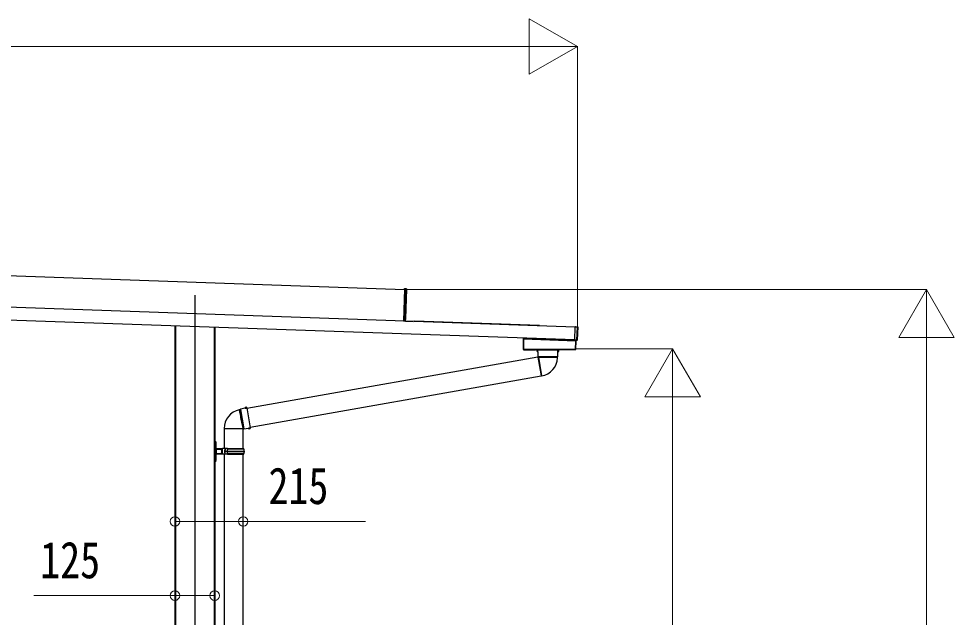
# Model space of a CAD drawing. Units: millimetres, scale not verified. Extents: x -14718 to 14718, y -10396 to 10396.
# Drawn here: x 5849 to 8797, y -5748 to -3863 of the extents above; entities that cross this region are included whole.
import ezdxf
from ezdxf.enums import TextEntityAlignment as Align

# ---------------------------------------------------------------- set-up
doc = ezdxf.new("R2010")
doc.units = ezdxf.units.MM
doc.header["$LTSCALE"] = 50
doc.layers.add('0-3_YKK_12', color=2, linetype='Continuous')
doc.layers.add('0-4_YKK_A1', color=4, linetype='Continuous')
doc.layers.add('0-5_YKK_D', color=6, linetype='Continuous', lineweight=18)
doc.styles.add('ＭＳ ゴシック', font='')
doc.styles.get('ＭＳ ゴシック').set_extended_font_data('MS Gothic')

msp = doc.modelspace()

# ---------------------------------------------------------------- linework, layer by layer
at = {"layer": '0-3_YKK_12'}
msp.add_line((6404.37, -4733.66), (6404.37, -7852.3), dxfattribs=at)
at = {"layer": '0-4_YKK_A1'}
for p, q in [((2351.84, -4550.82), (7064.97, -4715.41)), ((7602.65, -4834.25), (1808, -4631.89)), ((7601.25, -4874.22), (1806.61, -4671.87)), ((7065.02, -4713.91), (7061.48, -4815.32)), ((7070.53, -4714.44), (7065.02, -4713.91)), ((7065.04, -4713.41), (7065.05, -4712.91)), ((7065.04, -4713.41), (7065.04, -4713.41)), ((7070.55, -4713.94), (7065.04, -4713.41)), ((7065.05, -4712.91), (7070.57, -4713.44)), ((7067.32, -4806.53), (7070.53, -4714.44)), ((7071, -4714.46), (7067.79, -4806.55)), ((7070.53, -4714.44), (7071, -4714.46)), ((7070.55, -4713.94), (7070.55, -4713.94)), ((7070.55, -4713.94), (7071.02, -4713.96)), ((7071.02, -4713.96), (7071, -4714.46)), ((6341.87, -4830.24), (6341.87, -7102.3)), ((6343.07, -4830.29), (6343.07, -7102.3)), ((6343.47, -4830.3), (6343.47, -7602.47)), ((7061.48, -4815.32), (7061.48, -4815.35)), ((7067.04, -4814.54), (7067.32, -4806.53)), ((7067.04, -4814.54), (7067.51, -4814.56)), ((7067.32, -4806.53), (7067.79, -4806.55)), ((7067.79, -4806.55), (7067.51, -4814.56)), ((7096.47, -4816.27), (7096.46, -4816.57)), ((7096.49, -4815.67), (7096.47, -4816.27)), ((7490.03, -4830.01), (7096.47, -4816.27)), ((7096.5, -4815.37), (7096.49, -4815.67)), ((7490.05, -4829.41), (7096.49, -4815.67)), ((7490.06, -4829.11), (7096.5, -4815.37)), ((7490.03, -4830.01), (7490.02, -4830.31)), ((7490.05, -4829.41), (7490.03, -4830.01)), ((7490.06, -4829.11), (7490.05, -4829.41)), ((7609.7, -4833.95), (7602.67, -4833.71)), ((7602.69, -4833.21), (7602.7, -4832.86)), ((7603.9, -4832.9), (7602.7, -4832.86)), ((7602.7, -4832.86), (7602.7, -4832.86)), ((7603.9, -4832.9), (7602.7, -4832.86)), ((7603.9, -4832.9), (7603.9, -4832.9)), ((7604.5, -4832.81), (7610.2, -4833.01)), ((7604.5, -4832.81), (7604.5, -4832.89)), ((7608.27, -4875.01), (7609.7, -4833.95)), ((7610.2, -4833.97), (7608.77, -4875.03)), ((7610.68, -4833.53), (7609.21, -4875.5)), ((7610.2, -4833.97), (7609.7, -4833.95)), ((7609.72, -4833.45), (7610.2, -4833.01)), ((7610.68, -4833.53), (7610.2, -4833.97)), ((6465.27, -4834.55), (6465.27, -7602.47)), ((6465.67, -4834.57), (6465.67, -7102.3)), ((6466.87, -4834.61), (6466.87, -7102.3)), ((7439.27, -4871.08), (7439.27, -4904.55)), ((7439.27, -4871.08), (7439.65, -4871.09)), ((7439.95, -4870.79), (7439.57, -4870.78)), ((7439.65, -4871.09), (7439.95, -4871.09)), ((7439.65, -4871.09), (7439.65, -4904.17)), ((7439.77, -4870.58), (7439.77, -4868.58)), ((7439.95, -4871.09), (7439.96, -4870.79)), ((7439.96, -4870.79), (7602.76, -4876.48)), ((7440.12, -4870.59), (7440.42, -4870.59)), ((7440.12, -4870.6), (7440.42, -4870.61)), ((7440.42, -4870.59), (7440.42, -4868.61)), ((7602.27, -4876.26), (7440.42, -4870.61)), ((7601.22, -4875.26), (7601.2, -4875.61)), ((7601.2, -4875.61), (7602.4, -4875.65)), ((7601.2, -4875.61), (7601.2, -4875.61)), ((7601.2, -4875.61), (7602.4, -4875.65)), ((7602.29, -4875.65), (7602.27, -4876.26)), ((7602.57, -4876.27), (7602.27, -4876.26)), ((7602.4, -4875.65), (7602.4, -4875.65)), ((7602.57, -4876.27), (7602.59, -4875.66)), ((7602.68, -4876.45), (7602.7, -4875.67)), ((7604.78, -4876.55), (7602.76, -4876.48)), ((7603, -4875.71), (7603, -4875.78)), ((7608.7, -4875.98), (7603, -4875.78)), ((7604.48, -4904.57), (7605.45, -4876.87)), ((7604.78, -4876.55), (7604.77, -4876.85)), ((7605.16, -4876.56), (7604.78, -4876.55)), ((7605.07, -4876.86), (7605.45, -4876.87)), ((7608.7, -4875.98), (7608.25, -4875.51)), ((7608.77, -4875.03), (7608.27, -4875.01)), ((7608.77, -4875.03), (7609.21, -4875.5)), ((7439.65, -4904.17), (7439.27, -4904.55)), ((7439.57, -4904.85), (7439.95, -4904.47)), ((7439.57, -4904.85), (7604.18, -4904.85)), ((7439.95, -4904.17), (7439.65, -4904.17)), ((7439.95, -4904.17), (7439.95, -4904.47)), ((7439.95, -4904.47), (7603.82, -4904.47)), ((7441.27, -4905.3), (7441.67, -4905.3)), ((7441.67, -4905.3), (7441.97, -4905.3)), ((7441.97, -4905.3), (7477.37, -4905.3)), ((7448.77, -4905.3), (7448.77, -4905.1)), ((7451.77, -4905.1), (7448.77, -4905.1)), ((7451.77, -4904.85), (7451.77, -4905.1)), ((7451.77, -4905.1), (7451.77, -4905.3)), ((7475.27, -4905.1), (7472.27, -4905.1)), ((7472.27, -4905.3), (7472.27, -4905.1)), ((7475.27, -4905.1), (7475.27, -4905.3)), ((7477.37, -4905.3), (7477.87, -4905.3)), ((7484.92, -4906.3), (7482.77, -4907.08)), ((7482.77, -4907.08), (7482.77, -4910.73)), ((7482.77, -4907.08), (7482.84, -4907.08)), ((7482.77, -4910.73), (7485.01, -4911.55)), ((7482.77, -4910.73), (7482.84, -4910.73)), ((7482.91, -4909.82), (7482.91, -4907.99)), ((7484.27, -4905.3), (7484.27, -4904.85)), ((7484.27, -4905.3), (7484.27, -4905.8)), ((7484.27, -4905.3), (7549.27, -4905.3)), ((7484.27, -4905.8), (7484.41, -4905.8)), ((7484.92, -4906.3), (7485.05, -4906.3)), ((7485.01, -4911.55), (7485.28, -4926.83)), ((7485.15, -4911.55), (7485.01, -4911.55)), ((7485.05, -4906.3), (7485.27, -4906.3)), ((7485.23, -4910.64), (7485.17, -4907.2)), ((7548.27, -4906.3), (7485.27, -4906.3)), ((7548.26, -4926.83), (7548.53, -4911.55)), ((7548.27, -4906.3), (7548.49, -4906.3)), ((7548.31, -4910.64), (7548.38, -4907.2)), ((7548.53, -4911.55), (7548.4, -4911.55)), ((7548.49, -4906.3), (7548.62, -4906.3)), ((7548.53, -4911.55), (7550.77, -4910.73)), ((7550.77, -4907.08), (7548.62, -4906.3)), ((7549.14, -4905.8), (7549.27, -4905.8)), ((7549.27, -4905.3), (7549.27, -4904.85)), ((7549.27, -4905.3), (7549.27, -4905.8)), ((7550.64, -4909.82), (7550.64, -4907.99)), ((7550.71, -4907.08), (7550.77, -4907.08)), ((7550.71, -4910.73), (7550.77, -4910.73)), ((7550.77, -4910.73), (7550.77, -4907.08)), ((7603.82, -4904.17), (7603.82, -4904.47)), ((7603.82, -4904.47), (7604.18, -4904.85)), ((7604.48, -4904.57), (7604.12, -4904.18)), ((7484.86, -4928.66), (6568.23, -5090.29)), ((7484.86, -4928.66), (7495.31, -4987.95)), ((7486.88, -4929.73), (7485.1, -4930.04)), ((7485.28, -4926.83), (7486.34, -4928.39)), ((7485.28, -4926.83), (7548.26, -4926.83)), ((7486.66, -4928.53), (7497.09, -4987.68)), ((7491.63, -4928.79), (7546.94, -4928.79)), ((7546.89, -4930.4), (7546.94, -4928.79)), ((7546.94, -4928.79), (7548.26, -4926.83)), ((6578.68, -5149.57), (7495.31, -4987.95)), ((7495.07, -4986.57), (7496.84, -4986.25)), ((6546.07, -5094.12), (6544.49, -5094.46)), ((6547.77, -5092.48), (6546.07, -5094.12)), ((6546.07, -5094.12), (6555.67, -5148.59)), ((6562.77, -5089.57), (6547.77, -5092.48)), ((6547.77, -5092.48), (6553.23, -5123.49)), ((6563.18, -5087.22), (6562.77, -5089.57)), ((6562.79, -5089.7), (6562.77, -5089.57)), ((6566.78, -5086.58), (6563.18, -5087.22)), ((6563.18, -5087.22), (6563.19, -5087.28)), ((6563.7, -5089.62), (6567.08, -5088.96)), ((6564.11, -5087.19), (6565.9, -5086.87)), ((6567.92, -5088.56), (6566.78, -5086.58)), ((6566.78, -5086.58), (6566.79, -5086.64)), ((6567.92, -5088.56), (6567.95, -5088.69)), ((6567.95, -5088.69), (6578.96, -5151.17)), ((6553.23, -5123.49), (6558.7, -5154.51)), ((6496.72, -5153.44), (6556.79, -5153.44)), ((6496.77, -5153.44), (6496.77, -5216.47)), ((6556.97, -5215.52), (6556.97, -5153.74)), ((6556.98, -5153.74), (6558.7, -5154.51)), ((6558.7, -5154.51), (6573.8, -5152.12)), ((6573.8, -5152.12), (6573.78, -5151.99)), ((6573.8, -5152.12), (6574.99, -5154.18)), ((6574.98, -5154.12), (6574.99, -5154.18)), ((6574.99, -5154.18), (6578.59, -5153.55)), ((6575.87, -5153.89), (6577.66, -5153.58)), ((6578.58, -5153.49), (6578.59, -5153.55)), ((6578.59, -5153.55), (6578.98, -5151.3)), ((6578.96, -5151.17), (6578.98, -5151.3)), ((6467.87, -5198.26), (6466.87, -5198.26)), ((6467.87, -5198.26), (6467.87, -5191.97)), ((6467.87, -5225.47), (6467.87, -5198.26)), ((6469.87, -5192.87), (6470.05, -5198.6)), ((6471.58, -5216.22), (6471.68, -5219.47)), ((6472.54, -5216.47), (6488.87, -5216.47)), ((6488.87, -5216.47), (6491.87, -5216.47)), ((6488.87, -5219.47), (6488.87, -5216.47)), ((6499.87, -5216.47), (6491.87, -5216.47)), ((6499.87, -5220.97), (6499.87, -5216.47)), ((6499.88, -5216.46), (6499.88, -5220.97)), ((6506.9, -5216.46), (6499.88, -5216.46)), ((6507.14, -5216.46), (6506.9, -5216.46)), ((6507.14, -5216.46), (6507.54, -5216.46)), ((6507.54, -5216.46), (6558.87, -5216.46)), ((6558.87, -5218.46), (6558.87, -5216.46)), ((6467.87, -5225.47), (6466.87, -5225.47)), ((6467.87, -5225.47), (6470.87, -5225.47)), ((6467.87, -5252.67), (6467.87, -5225.47)), ((6470.87, -5225.47), (6470.05, -5252.33)), ((6470.87, -5225.47), (6471.87, -5225.47)), ((6471.68, -5231.47), (6471.58, -5234.71)), ((6488.87, -5219.47), (6471.69, -5219.47)), ((6471.69, -5219.47), (6471.87, -5225.47)), ((6471.87, -5225.47), (6471.69, -5231.47)), ((6471.69, -5231.47), (6488.87, -5231.47)), ((6488.87, -5234.47), (6472.54, -5234.47)), ((6488.87, -5220.97), (6488.87, -5219.47)), ((6488.87, -5220.97), (6488.87, -5229.96)), ((6489.86, -5220.97), (6488.87, -5220.97)), ((6491.87, -5220.97), (6488.87, -5220.97)), ((6489.86, -5229.96), (6488.87, -5229.96)), ((6488.87, -5229.97), (6491.87, -5229.97)), ((6488.87, -5231.47), (6488.87, -5229.97)), ((6488.87, -5234.47), (6488.87, -5231.47)), ((6491.87, -5234.47), (6488.87, -5234.47)), ((6491.87, -5220.97), (6489.86, -5220.97)), ((6489.86, -5229.96), (6489.86, -5220.97)), ((6491.87, -5229.96), (6489.86, -5229.96)), ((6496.77, -5234.47), (6496.77, -6044.97)), ((6499.88, -5220.97), (6497.87, -5220.97)), ((6499.88, -5229.96), (6497.87, -5229.96)), ((6499.87, -5229.97), (6497.87, -5229.97)), ((6499.87, -5234.47), (6499.87, -5229.97)), ((6499.88, -5225.46), (6499.88, -5220.97)), ((6499.88, -5229.96), (6499.88, -5225.46)), ((6506.38, -5225.46), (6499.88, -5225.46)), ((6499.88, -5234.46), (6499.88, -5229.96)), ((6506.9, -5234.46), (6499.88, -5234.46)), ((6506.38, -5225.46), (6506.38, -5225.47)), ((6506.38, -5225.46), (6506.38, -5225.46)), ((6506.47, -5225.46), (6506.47, -5225.46)), ((6560.37, -5225.46), (6506.64, -5225.46)), ((6507.14, -5234.46), (6506.9, -5234.46)), ((6507.14, -5234.46), (6507.54, -5234.46)), ((6507.54, -5234.46), (6558.87, -5234.46)), ((6559.87, -5218.46), (6508.57, -5218.46)), ((6559.87, -5232.46), (6508.57, -5232.46)), ((6556.97, -6044.96), (6556.97, -5234.46)), ((6558.87, -5234.46), (6558.87, -5232.46)), ((6467.87, -5252.67), (6466.87, -5252.67)), ((6466.87, -5258.97), (6467.87, -5258.97)), ((6467.87, -5252.67), (6470.05, -5252.33)), ((6467.87, -5258.97), (6467.87, -5252.67)), ((6467.87, -5258.97), (6469.87, -5258.06)), ((6470.05, -5252.33), (6469.87, -5258.06))]:
    msp.add_line(p, q, dxfattribs=at)
for points in [[(7065.02, -4713.91), (7065.04, -4713.41), (7070.55, -4713.94)], [(7067.51, -4814.4), (7067.57, -4814.42), (7067.61, -4814.44)], [(7067.81, -4814.57), (7067.61, -4814.59), (7067.51, -4814.6)], [(7067.79, -4815.07), (7092.48, -4815.93), (7092.46, -4816.43)], [(7067.81, -4814.57), (7092.49, -4815.43), (7092.48, -4815.93)], [(7601.22, -4875.26), (7601.23, -4874.76), (7602.67, -4833.71), (7602.69, -4833.21)], [(7602.69, -4833.21), (7609.72, -4833.45), (7609.7, -4833.95)], [(7604.5, -4832.89), (7604.44, -4832.89), (7604.39, -4832.9)], [(7440.12, -4868.6), (7440.12, -4870.59), (7439.77, -4870.58)], [(7601.23, -4874.76), (7608.27, -4875.01), (7608.25, -4875.51), (7601.22, -4875.26)], [(7602.91, -4875.69), (7602.94, -4875.7), (7603, -4875.71)], [(7603.82, -4904.17), (7604.12, -4904.18), (7605.07, -4876.86), (7604.77, -4876.85)], [(7472.27, -4904.85), (7472.27, -4905.1), (7451.77, -4905.1)], [(7482.84, -4907.08), (7484.28, -4906.57), (7485.05, -4906.3)], [(7485.15, -4911.55), (7484.33, -4911.26), (7482.84, -4910.73)], [(7485.17, -4907.2), (7484.28, -4907.51), (7482.91, -4907.99)], [(7482.91, -4909.82), (7484.33, -4910.32), (7485.23, -4910.64)], [(7548.31, -4910.64), (7549.22, -4910.32), (7550.64, -4909.82)], [(7550.64, -4907.99), (7549.26, -4907.51), (7548.38, -4907.2)], [(7550.71, -4910.73), (7549.22, -4911.26), (7548.4, -4911.55)], [(7548.49, -4906.3), (7549.26, -4906.57), (7550.71, -4907.08)], [(7486.66, -4928.53), (7486.33, -4928.36), (7486.36, -4928.38)], [(7546.89, -4930.4), (7546.86, -4930.35), (7546.21, -4930.2), (7544.71, -4930.06), (7542.46, -4929.94), (7539.41, -4929.83), (7535.81, -4929.72), (7531.55, -4929.63), (7527.01, -4929.53), (7522.03, -4929.44), (7517.05, -4929.36), (7511.91, -4929.27), (7507.05, -4929.18), (7502.33, -4929.08), (7498.15, -4928.99), (7494.38, -4928.88), (7491.63, -4928.79)], [(6556.99, -5153.72), (6556.93, -5153.64), (6556.79, -5153.44), (6556.77, -5153.42), (6556.64, -5153.15), (6556.22, -5151.47), (6555.67, -5148.59), (6555.1, -5145.91), (6554.37, -5142.33), (6553.52, -5138.11), (6552.64, -5133.61), (6551.68, -5128.71), (6550.73, -5123.81), (6549.75, -5118.77), (6548.82, -5114.02), (6547.91, -5109.42), (6547.1, -5105.36), (6546.35, -5101.72), (6545.73, -5098.81), (6545.2, -5096.55), (6544.81, -5095.12), (6544.54, -5094.48), (6544.49, -5094.46)], [(6562.79, -5089.7), (6562.93, -5088.84), (6563.19, -5087.28)], [(6564.11, -5087.19), (6563.86, -5088.68), (6563.7, -5089.62)], [(6567.08, -5088.96), (6566.62, -5088.14), (6565.9, -5086.87)], [(6566.79, -5086.64), (6567.55, -5087.98), (6567.95, -5088.69)], [(6574.98, -5154.12), (6574.2, -5152.74), (6573.78, -5151.99)], [(6574.66, -5151.74), (6576.37, -5151.47), (6578.06, -5151.21)], [(6574.66, -5151.74), (6575.13, -5152.58), (6575.87, -5153.89)], [(6577.66, -5153.58), (6577.9, -5152.14), (6578.06, -5151.21)], [(6578.96, -5151.17), (6578.83, -5151.97), (6578.58, -5153.49)], [(6469.87, -5192.87), (6467.87, -5191.97), (6466.87, -5191.97)], [(6467.87, -5198.26), (6470.05, -5198.6), (6470.87, -5225.47)], [(6499.87, -5234.47), (6491.87, -5234.47), (6491.87, -5216.47)], [(6506.9, -5216.46), (6506.51, -5220.92), (6506.38, -5225.46)], [(6499.87, -5220.97), (6497.87, -5220.97), (6497.87, -5229.97)], [(6506.64, -5225.46), (6506.47, -5225.46), (6506.38, -5225.46), (6499.88, -5225.46)]]:
    msp.add_lwpolyline(points, dxfattribs=at)
msp.add_lwpolyline([(7439.95, -4904.17), (7439.95, -4871.09), (7604.77, -4876.85), (7603.82, -4904.17)], close=True, dxfattribs=at)
for centre, radius, start, end in [((7068.49, -4714.12), 2.07, 351.06854, 4.93146), ((7068.51, -4713.62), 2.07, 351.06854, 4.93146), ((7070.5, -4714.44), 0.5, 358, 84.5), ((7070.52, -4713.94), 0.5, 358, 84.5), ((7061.52, -4815.32), 0.046, 175.29565, 214.77267), ((7068.04, -4814.58), 1, 178, 198.10214), ((7067.19, -4816.39), 1.51, 74.62836, 93.96537), ((7070.26, -4814.89), 3.17, 180.02593, 184.48569), ((7069.6, -4837.82), 22.82, 94.53647, 96.28466), ((7068.01, -4814.58), 0.5, 178, 268), ((7068.03, -4814.08), 0.5, 178, 268), ((7067.81, -4814.83), 0.242, 207.21704, 266.19947), ((7068.03, -4814.31), 0.765, 234.9594, 266.94829), ((7067.82, -4814.33), 0.242, 207.21704, 266.19947), ((7068.05, -4813.81), 0.765, 234.9594, 266.94829), ((7604.14, -4828.9), 4.01, 266.55184, 273.90119), ((7609.7, -4833.96), 0.501, 358.24971, 87.75029), ((7439.95, -4871.09), 0.3, 88.05611, 180.04719), ((7439.95, -4871.09), 0.3, 88.19064, 179.87538), ((7439.95, -4871.09), 0.3, 90.16173, 180.04449), ((7439.95, -4870.95), 0.159, 86.02272, 89.97728), ((7602.39, -4879.36), 3.71, 81.82188, 89.76035), ((7602.77, -4876.28), 0.2, 178, 268), ((7604.77, -4876.85), 0.3, 357.94657, 87.94647), ((7608.27, -4875.01), 0.501, 268.24971, 357.75029), ((7439.95, -4904.17), 0.301, 180.24971, 269.75029), ((7448.47, -4905.1), 0.3, 0, 54.36863), ((7475.57, -4905.1), 0.3, 125.63137, 180), ((7480.16, -4907.75), 2.75, 354.81691, 13.99327), ((7479.25, -4910), 3.66, 348.38866, 2.80116), ((7485.27, -4905.3), 1, 180, 270), ((7485.27, -4905.8), 1, 180, 220.49583), ((7482.61, -4907.07), 2.56, 357.19737, 17.56812), ((7483.34, -4910.92), 1.92, 340.91849, 8.46572), ((7548.27, -4905.3), 1, 270, 0), ((7550.82, -4910.86), 2.51, 174.83553, 195.78026), ((7550.29, -4906.99), 1.93, 159.00896, 186.22555), ((7548.27, -4905.8), 1, 319.50417, 0), ((7554.29, -4907.82), 3.66, 168.38866, 182.80116), ((7553.38, -4910.07), 2.75, 174.81691, 193.99327), ((7603.82, -4904.17), 0.301, 270.23913, 357.76087), ((7490.49, -4902.67), 26.14, 261.58885, 272.50926), ((7486.62, -4928.3), 60.3, 280, 358.00006), ((6557.02, -5153.44), 60.3, 101.99843, 180), ((6563.1, -5087.8), 1.92, 260.91849, 288.46572), ((6563.3, -5083.62), 3.66, 268.38866, 282.80116), ((6565.67, -5084.13), 2.75, 274.81691, 293.99327), ((6566.76, -5086.42), 2.56, 277.19737, 297.56812), ((6574.87, -5154.25), 2.51, 94.83553, 115.78026), ((6576.1, -5156.64), 2.75, 94.81691, 113.99327), ((6578.47, -5157.14), 3.66, 88.38866, 102.80116), ((6578.59, -5153.06), 1.93, 79.00896, 106.22555), ((6472.54, -5214.47), 2, 181.7624, 241.44015), ((6472.54, -5214.47), 2, 241.44015, 270), ((6587.39, -5225.44), 80.75, 173.61461, 180.01355), ((6508.76, -5216.81), 1.66, 167.69464, 263.49512), ((6509.34, -5216.66), 1.81, 173.59328, 264.82407), ((6472.54, -5236.47), 2, 118.55985, 178.2376), ((6472.54, -5236.47), 2, 90, 118.55985), ((6506.43, -5225.69), 0.226, 80.79578, 102.71983), ((6584.27, -5225.48), 77.89, 179.99307, 186.62466), ((6587.39, -5225.48), 80.75, 179.98461, 186.38348), ((6508.7, -5234.07), 1.61, 94.66451, 194.14319), ((6509.4, -5234.31), 1.86, 96.97139, 184.61125), ((6511.12, -5225.46), 49.25, 0, 8.17123), ((6511.12, -5225.46), 49.25, 351.83186, 0.00306)]:
    msp.add_arc(centre, radius, start, end, dxfattribs=at)
for centre, major_axis, ratio, start_param, end_param in [((7074.54, -4815.81), (13.07, -0.46), 0.061163, 2.1795146, 3.1041886), ((7074.56, -4815.81), (13.07, -0.46), 0.038227, 2.1795146, 3.1415927), ((7603.9, -4832.86), (0.6, -0.021), 0.061163, 4.712389, 6.2831853), ((7604.49, -4833.11), (-0.01, -0.3), 0.998135, 3.1415927, 3.9545103), ((7610.18, -4833.51), (0.367, 0.342), 0.99628, 5.4996506, 7.06672), ((7439.57, -4871.08), (-0.3, 0.01), 0.998133, 4.7490956, 6.3180268), ((7439.57, -4870.58), (-0.2, 0.007), 0.998133, 1.607503, 3.1764341), ((7439.65, -4870.59), (0, 0.5), 0.061125, 3.1027435, 3.1394501), ((7439.95, -4870.59), (0.007, 0.2), 0.854479, 3.1782993, 4.712389), ((7439.95, -4870.59), (0.47, -0.016), 0.425228, 4.7490956, 6.2831853), ((7439.95, -4870.59), (-0.011, 0.2), 0.151815, 3.0913179, 3.1280246), ((7439.92, -4870.59), (0.201, -0.007), 0.992577, 6.2831853, 6.3180268), ((7439.92, -4870.59), (-0.501, 0.017), 0.998133, 3.1415927, 3.1764341), ((7602.77, -4876.28), (0.5, -0.017), 0.4, 3.1415927, 4.712389), ((7602.4, -4875.69), (0.6, -0.021), 0.061163, 6.2831853, 7.8539816), ((7603.01, -4875.48), (-0.01, -0.3), 0.998135, 5.4691958, 6.2831853), ((7605.15, -4876.86), (0.3, -0.01), 0.998135, 0, 1.5707963), ((7608.71, -4875.48), (0.342, -0.367), 0.99628, 5.4996506, 7.06672), ((7439.57, -4904.55), (0.213, 0.213), 0.99628, 2.358058, 3.9251274), ((7604.18, -4904.55), (-0.209, 0.217), 0.996405, 2.3754474, 3.9077379), ((6471.68, -5219.3), (1, 0.031), 0.162205, 3.1415927, 4.7026633), ((6471.68, -5231.63), (1, -0.031), 0.162205, 1.580522, 3.1415927), ((6471.78, -5222.47), (-0.1, 3), 0.333136, 6.2716543, 6.28138), ((6471.78, -5228.47), (0.1, 3), 0.333136, 3.143398, 3.1531236), ((6488.87, -5218.98), (3, 0), 0.162278, 4.712389, 6.2831853), ((6488.87, -5231.95), (3, 0), 0.162278, 6.2831853, 7.8539816)]:
    msp.add_ellipse(centre, major_axis=major_axis, ratio=ratio, start_param=start_param, end_param=end_param, dxfattribs=at)
at = {"layer": '0-5_YKK_D', "color": 1}
for p, q in [((7609.63, -3950.72), (7458.07, -3863.22)), ((7458.07, -3863.22), (7458.07, -4038.22)), ((7609.63, -4833.97), (7609.63, -3949.72)), ((1974.63, -3950.72), (7434.63, -3950.72)), ((7609.63, -3950.72), (7306.52, -3950.72)), ((7609.63, -3950.72), (7458.07, -4038.22)), ((7068.97, -4715.51), (8710.63, -4715.51)), ((8709.63, -4715.51), (8622.13, -4867.07)), ((8709.63, -4715.51), (8797.13, -4867.07)), ((8709.63, -4715.51), (8709.63, -5018.62)), ((8622.13, -4867.07), (8797.13, -4867.07)), ((8709.63, -4890.51), (8709.63, -6927.3)), ((7602.77, -4902.3), (7910.63, -4902.3)), ((7909.63, -4902.3), (7822.13, -5053.85)), ((7909.63, -4902.3), (7997.13, -5053.85)), ((7909.63, -4902.3), (7909.63, -5205.41)), ((7822.13, -5053.85), (7997.13, -5053.85)), ((7909.63, -6927.3), (7909.63, -5077.3))]:
    msp.add_line(p, q, dxfattribs=at)
at = {"layer": '0-5_YKK_D'}
for points in [[(6341.87, -5445.83), (6556.97, -5445.83), (6942.07, -5445.83)], [(6466.87, -5679.45), (6341.87, -5679.45), (5897.27, -5679.45)]]:
    msp.add_lwpolyline(points, dxfattribs=at)
for centre in [(6341.87, -5445.83), (6556.97, -5445.83), (6341.87, -5679.45), (6466.87, -5679.45)]:
    msp.add_circle(centre, 14.88, dxfattribs=at)

# ---------------------------------------------------------------- texts
at = {"layer": '0-5_YKK_D', "style": 'ＭＳ ゴシック', "width": 0.8}
for s, p in [('215', (6636.47, -5425.83)), ('125', (5917.27, -5659.45))]:
    msp.add_text(s, height=115.5, dxfattribs=at).set_placement(p, align=Align.BOTTOM_LEFT)

doc.saveas('drawing.dxf')
